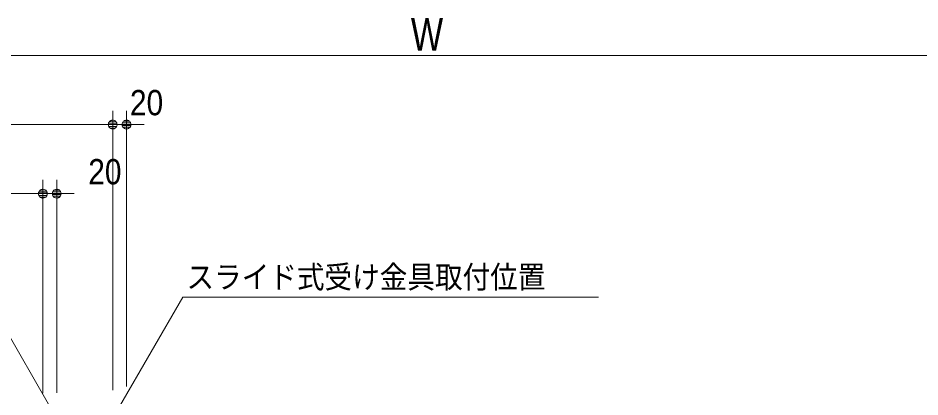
# Model space of a CAD drawing. Units: millimetres, scale not verified. Extents: x -6062 to 6062, y -3045 to 3045.
# Drawn here: x -3596 to -2290, y 456 to 1004 of the extents above; entities that cross this region are included whole.
import ezdxf
from ezdxf.enums import TextEntityAlignment as Align

# ---------------------------------------------------------------- set-up
doc = ezdxf.new("R2010")
doc.units = ezdxf.units.MM
doc.header["$LTSCALE"] = 20
for name, color, linetype, lineweight in [('0-0_2寸法-1', 7, 'Continuous', 9), ('0-1_0', 7, 'Continuous', 9), ('0-2_2寸法-3', 7, 'Continuous', 9), ('0-3_2寸法-2', 7, 'Continuous', 9)]:
    doc.layers.add(name, color=color, linetype=linetype, lineweight=lineweight)
doc.styles.add('ＭＳ ゴシック', font='')
doc.styles.add('ＭＳ Ｐゴシック', font='')
doc.styles.get('ＭＳ ゴシック').set_extended_font_data('MS Gothic')
doc.styles.get('ＭＳ Ｐゴシック').set_extended_font_data('MS PGothic')

# ---------------------------------------------------------------- blocks, each defined once
blk = doc.blocks.new('_Dot')
at = {"layer": '0-1_0'}
for p, q in [((-10, 0), (-20, 0)), ((9.78, 2), (-9.78, 2)), ((7.99, 6), (-7.99, 6)), ((9.16, -3.98), (-9.16, -3.98)), ((6, -7.98), (-6, -7.98))]:
    blk.add_line(p, q, dxfattribs=at)
for points in [[(10, 0), (9.92, 1.25), (9.69, 2.49), (9.3, 3.68), (8.76, 4.82), (8.09, 5.88), (7.29, 6.85), (6.37, 7.71), (5.36, 8.44), (4.26, 9.05), (3.09, 9.51), (1.87, 9.82), (0.63, 9.98), (-0.63, 9.98), (-1.87, 9.82), (-3.09, 9.51), (-4.26, 9.05), (-5.36, 8.44), (-6.37, 7.71), (-7.29, 6.85), (-8.09, 5.88), (-8.76, 4.82), (-9.3, 3.68), (-9.69, 2.49), (-9.92, 1.25), (-10, 0), (0, 0)], [(-10, 0), (-9.92, -1.25), (-9.69, -2.49), (-9.3, -3.68), (-8.76, -4.82), (-8.09, -5.88), (-7.29, -6.85), (-6.37, -7.71), (-5.36, -8.44), (-4.26, -9.05), (-3.09, -9.51), (-1.87, -9.82), (-0.63, -9.98), (0.63, -9.98), (1.87, -9.82), (3.09, -9.51), (4.26, -9.05), (5.36, -8.44), (6.37, -7.71), (7.29, -6.85), (8.09, -5.88), (8.76, -4.82), (9.3, -3.68), (9.69, -2.49), (9.92, -1.25), (10, 0), (0, 0)]]:
    blk.add_lwpolyline(points, close=True, dxfattribs=at)

msp = doc.modelspace()

# ---------------------------------------------------------------- linework, layer by layer
at = {"layer": '0-0_2寸法-1'}
for p, q in [((-1225.21, 950), (-4781.79, 950)), ((-3458.5, 465.25), (-3458.5, 870)), ((-3471.21, 850), (-4774.79, 850)), ((-3559.5, 461.27), (-3559.5, 770)), ((-3572.21, 750), (-4774.79, 750))]:
    msp.add_line(p, q, dxfattribs=at)
at = {"layer": '0-2_2寸法-3'}
for points in [[(-3549.5, 441.8), (-3640.83, 600), (-4257.62, 600)], [(-3448.5, 441.8), (-3357.17, 600), (-2755.24, 600)]]:
    msp.add_lwpolyline(points, dxfattribs=at)
at = {"layer": '0-3_2寸法-2'}
for p, q in [((-3458.5, 470.6), (-3458.5, 870)), ((-3438.5, 470.6), (-3438.5, 870)), ((-3471.21, 850), (-3483.92, 850)), ((-3458.5, 850), (-3438.5, 850)), ((-3425.79, 850), (-3413.08, 850)), ((-3559.5, 461.27), (-3559.5, 770)), ((-3539.5, 461.47), (-3539.5, 770)), ((-3572.21, 750), (-3584.92, 750)), ((-3559.5, 750), (-3539.5, 750)), ((-3526.79, 750), (-3514.08, 750))]:
    msp.add_line(p, q, dxfattribs=at)

# ---------------------------------------------------------------- block references
at = {"layer": '0-0_2寸法-1', "xscale": 0.6356201, "yscale": 0.6356201}
for p in [(-3458.5, 850), (-3559.5, 750)]:
    msp.add_blockref('_Dot', p, dxfattribs=at)
at = {"layer": '0-3_2寸法-2', "xscale": 0.6356201, "yscale": 0.6356201}
for p in [(-3458.5, 850), (-3559.5, 750)]:
    msp.add_blockref('_Dot', p, dxfattribs=at)
at = {"layer": '0-3_2寸法-2', "xscale": 0.6356201, "yscale": 0.6356201, "rotation": 180}
for p in [(-3438.5, 850), (-3539.5, 750)]:
    msp.add_blockref('_Dot', p, dxfattribs=at)

# ---------------------------------------------------------------- texts
at = {"layer": '0-0_2寸法-1', "style": 'ＭＳ Ｐゴシック', "width": 0.8}
msp.add_text('W', height=47.21, dxfattribs=at).set_placement((-3026.96, 942.93), align=Align.BOTTOM_LEFT)
at = {"layer": '0-2_2寸法-3', "style": 'ＭＳ ゴシック', "width": 0.9}
msp.add_text('スライド式受け金具取付位置', height=32.55, dxfattribs=at).set_placement((-3351.76, 603.34), align=Align.BOTTOM_LEFT)
at = {"layer": '0-3_2寸法-2', "style": 'ＭＳ Ｐゴシック', "width": 0.9}
for p in [(-3433.48, 852.48), (-3493.82, 752.48)]:
    msp.add_text('20', height=36.66, dxfattribs=at).set_placement(p, align=Align.BOTTOM_LEFT)

doc.saveas('drawing.dxf')
